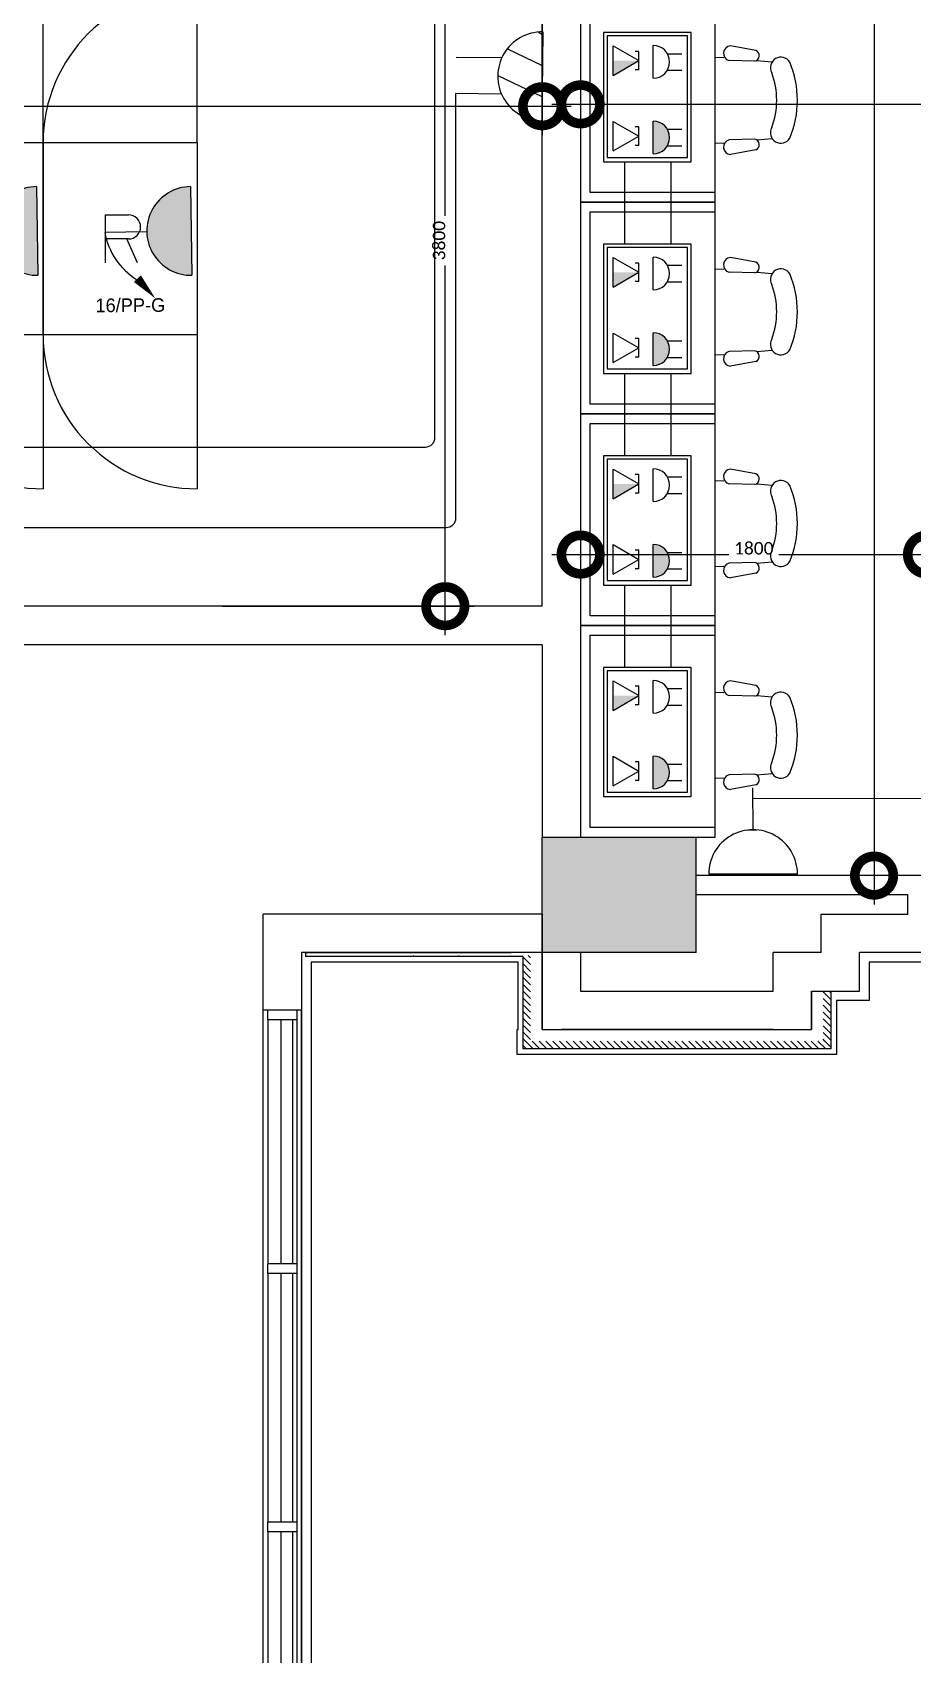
# Model space of a CAD drawing. Header units: metres. Extents: x 15.7 to 112.1, y 4.7 to 71.5.
# Drawn here: x 70.04 to 74.62, y 33.1 to 41.53 of the extents above; entities that cross this region are included whole.
import ezdxf

# ---------------------------------------------------------------- set-up
doc = ezdxf.new("R2010")
doc.units = ezdxf.units.M
doc.set_wipeout_variables(frame=1)
doc.linetypes.add('ECG_Line-Ptrn-Sold', pattern=[9144.001, 9144, -0.001])
doc.layers.get('0').update_dxf_attribs({"color": 3})
for name, color, linetype in [('00', 252, 'Continuous'), ('E-SOCKET', 3, 'Continuous'), ('EL. BLOCK', 3, 'Continuous'), ('PW', 4, 'Continuous')]:
    doc.layers.add(name, color=color, linetype=linetype)
for name, color, linetype, lineweight in [('03-A-XR-GF$0$A-FURN', 55, 'Continuous', 5), ('A-DETL-GENF', 92, 'Continuous', 13), ('A-DETL-GENF-HDLN', 1, 'Continuous', 13), ('A-DIM', 7, 'Continuous', 5), ('A-ELEV', 1, 'ECG_Line-Ptrn-Sold', 9), ('A-WIN', 4, 'ECG_Line-Ptrn-Sold', 5), ('E-ELEC-EQPM', 71, 'Continuous', 25)]:
    doc.layers.add(name, color=color, linetype=linetype, lineweight=lineweight)
doc.styles.add('Calibri', font='calibri.ttf', dxfattribs={"height": 0.212639})
doc.dimstyles.new('ECG_Dimn-Detl-100', dxfattribs={"dimscale": 0.3048, "dimtxt": 0.25, "dimasz": 1.312336, "dimexe": 0.492126, "dimexo": 0.0625, "dimgap": 0, "dimtad": 1, "dimdec": 0, "dimlfac": 1000, "dimzin": 0, "dimdsep": 46, "dimtxsty": 'Calibri', "dimblk1": 'DOTSMALL', "dimblk2": 'DOTSMALL', "dimsah": 1, "dimcen": 0.09, "dimdle": 0.492126, "dimazin": 0, "dimtfac": 1, "dimtdec": 4, "dimtix": 1, "dimtmove": 0, "dimatfit": 3, "dimfxl": 0.492126, "dimfxlon": 1, "dimtvp": 1, "dimtolj": 1, "dimtzin": 0, "dimarcsym": 2})
doc.dimstyles.new('ECG_Dimn-Detl-100_1', dxfattribs={"dimscale": 0.3048, "dimtxt": 0.25, "dimasz": 1.312336, "dimexe": 0.492126, "dimexo": 0.0625, "dimgap": 0, "dimtad": 1, "dimdec": 0, "dimlfac": 1000, "dimzin": 0, "dimdsep": 46, "dimtxsty": 'Calibri', "dimblk1": 'DOTSMALL', "dimblk2": 'DOTSMALL', "dimsah": 1, "dimcen": 0.09, "dimdle": 0.492126, "dimazin": 0, "dimtfac": 1, "dimtdec": 4, "dimtix": 1, "dimtmove": 2, "dimatfit": 3, "dimfxl": 0.492126, "dimfxlon": 1, "dimtvp": 1, "dimtolj": 1, "dimtzin": 0, "dimarcsym": 2})
pattern_1 = [(135, (0, 0), (-0.0176776695, -0.0176776695), [])]

# ---------------------------------------------------------------- blocks, each defined once
blk = doc.blocks.new('B806-B02 - CALL CENTER - FURN GROUND FLOOR_dwg_03-A-XR-GF$0$chair-3478258-GROUND FLOOR PLAN')
at = {"layer": '03-A-XR-GF$0$A-FURN'}
for p, q in [((21.9824, -2.5936), (22.0274, -2.5947)), ((22.1881, -2.6145), (22.0537, -2.6106)), ((22.1929, -2.5592), (22.0606, -2.535)), ((22.1987, -2.611), (22.2776, -2.6185)), ((22.1881, -3.0196), (22.0537, -3.0235)), ((22.1987, -3.0232), (22.2776, -3.0157)), ((21.9824, -3.0405), (22.0274, -3.0395)), ((22.1929, -3.075), (22.0606, -3.0991))]:
    blk.add_line(p, q, dxfattribs=at)
for centre, radius, start, end in [((22.063, -2.5734), 0.0384, 93.51322, 255.99319), ((22.1819, -2.5861), 0.0291, 282.28269, 67.77652), ((22.3232, -2.6478), 0.0542, 31.26503, 209.68252), ((21.8906, -2.8171), 0.411, 339.71341, 20.28659), ((21.8984, -2.8171), 0.5108, 337.26107, 22.73893), ((22.063, -3.0608), 0.0384, 104.00681, 266.48678), ((22.1819, -3.0481), 0.0291, 292.22348, 77.71731), ((22.3232, -2.9864), 0.0542, 150.31748, 328.73497)]:
    blk.add_arc(centre, radius, start, end, dxfattribs=at)
blk = doc.blocks.new('B806-B02 - CALL CENTER - FURN GROUND FLOOR_dwg_03-A-XR-GF$0$UNIT130-V155-GROUND FLOOR PLAN')
at = {"layer": '03-A-XR-GF$0$A-FURN'}
for p, q in [((-0.725, -1.05), (-0.725, -0.25)), ((-0.025, -1.2), (-0.725, -1.2))]:
    blk.add_line(p, q, dxfattribs=at)
at = {"layer": '03-A-XR-GF$0$A-FURN', "flags": 128}
for points in [[(-0.725, -1.2), (-0.725, -0.1), (-0.025, -0.1)], [(-0.725, -1.15), (-0.075, -1.15), (-0.075, -0.15), (-0.725, -0.15)]]:
    blk.add_lwpolyline(points, dxfattribs=at)
at = {"extrusion": (0, 0, -1), "zscale": -1}
blk.add_blockref('B806-B02 - CALL CENTER - FURN GROUND FLOOR_dwg_03-A-XR-GF$0$chair-3478258-GROUND FLOOR PLAN', (-21.2574, 2.1469), dxfattribs=at)
blk = doc.blocks.new('B806-B02 - CALL CENTER - FURN GROUND FLOOR_dwg_03-A-XR-GF$0$UNIT130-V156-GROUND FLOOR PLAN')
at = {"layer": '03-A-XR-GF$0$A-FURN'}
for p, q in [((-0.725, -1.05), (-0.725, -0.25)), ((-0.025, -1.2), (-0.725, -1.2))]:
    blk.add_line(p, q, dxfattribs=at)
at = {"layer": '03-A-XR-GF$0$A-FURN', "flags": 128}
for points in [[(-0.725, -1.2), (-0.725, -0.1), (-0.025, -0.1)], [(-0.725, -1.15), (-0.075, -1.15), (-0.075, -0.15), (-0.725, -0.15)]]:
    blk.add_lwpolyline(points, dxfattribs=at)
at = {"extrusion": (0, 0, -1), "zscale": -1}
blk.add_blockref('B806-B02 - CALL CENTER - FURN GROUND FLOOR_dwg_03-A-XR-GF$0$chair-3478258-GROUND FLOOR PLAN', (-21.2574, 2.1469), dxfattribs=at)
blk = doc.blocks.new('B806-B02 - CALL CENTER - FURN GROUND FLOOR_dwg_03-A-XR-GF$0$UNIT130-V157-GROUND FLOOR PLAN')
at = {"layer": '03-A-XR-GF$0$A-FURN'}
for p, q in [((-0.725, -1.05), (-0.725, -0.25)), ((-0.025, -1.2), (-0.725, -1.2))]:
    blk.add_line(p, q, dxfattribs=at)
at = {"layer": '03-A-XR-GF$0$A-FURN', "flags": 128}
for points in [[(-0.725, -1.2), (-0.725, -0.1), (-0.025, -0.1)], [(-0.725, -1.15), (-0.075, -1.15), (-0.075, -0.15), (-0.725, -0.15)]]:
    blk.add_lwpolyline(points, dxfattribs=at)
at = {"extrusion": (0, 0, -1), "zscale": -1}
blk.add_blockref('B806-B02 - CALL CENTER - FURN GROUND FLOOR_dwg_03-A-XR-GF$0$chair-3478258-GROUND FLOOR PLAN', (-21.2574, 2.1469), dxfattribs=at)
blk = doc.blocks.new('B806-B02 - CALL CENTER - FURN GROUND FLOOR_dwg_03-A-XR-GF$0$UNIT130-V158-GROUND FLOOR PLAN')
at = {"layer": '03-A-XR-GF$0$A-FURN'}
for p, q in [((-0.725, -1.05), (-0.725, -0.25)), ((-0.625, -1.2), (-0.725, -1.2))]:
    blk.add_line(p, q, dxfattribs=at)
at = {"layer": '03-A-XR-GF$0$A-FURN', "flags": 128}
for points in [[(-0.725, -1.2), (-0.725, -0.1), (-0.025, -0.1)], [(-0.725, -1.15), (-0.075, -1.15), (-0.075, -0.15), (-0.725, -0.15)]]:
    blk.add_lwpolyline(points, dxfattribs=at)
at = {"extrusion": (0, 0, -1), "zscale": -1}
blk.add_blockref('B806-B02 - CALL CENTER - FURN GROUND FLOOR_dwg_03-A-XR-GF$0$chair-3478258-GROUND FLOOR PLAN', (-21.2574, 2.1469), dxfattribs=at)
blk = doc.blocks.new('B806-B02 - CALL CENTER - FURN GROUND FLOOR_dwg-3278331-GROUND FLOOR PLAN')
at = {"extrusion": (0, 0, -1), "zscale": -1}
for name, p in [('B806-B02 - CALL CENTER - FURN GROUND FLOOR_dwg_03-A-XR-GF$0$UNIT130-V155-GROUND FLOOR PLAN', (-72.8689, 41.8473)), ('B806-B02 - CALL CENTER - FURN GROUND FLOOR_dwg_03-A-XR-GF$0$UNIT130-V156-GROUND FLOOR PLAN', (-72.8689, 40.7473)), ('B806-B02 - CALL CENTER - FURN GROUND FLOOR_dwg_03-A-XR-GF$0$UNIT130-V157-GROUND FLOOR PLAN', (-72.8689, 39.6473)), ('B806-B02 - CALL CENTER - FURN GROUND FLOOR_dwg_03-A-XR-GF$0$UNIT130-V158-GROUND FLOOR PLAN', (-72.8689, 38.5473))]:
    blk.add_blockref(name, p, dxfattribs=at)
blk = doc.blocks.new('Louver System Panel - ECG_Panl-Louver-Gnrc-V166-GROUND FLOOR PLAN')
at = {"layer": 'A-WIN'}
for p, q in [((0.6464, 0.0085), (-0.6464, 0.0085)), ((-0.5454, 0.0085), (-0.5933, 0.0085)), ((-0.5454, 0.0085), (-0.5933, 0.0085)), ((-0.5454, 0.0085), (-0.5933, 0.0085)), ((-0.5454, 0.0085), (-0.5933, 0.0085)), ((-0.5454, 0.0085), (-0.5933, 0.0085)), ((-0.5454, 0.0085), (-0.5933, 0.0085)), ((-0.5454, 0.0085), (-0.5933, 0.0085)), ((-0.459, 0.0085), (-0.5167, 0.0085)), ((-0.459, 0.0085), (-0.5167, 0.0085)), ((-0.459, 0.0085), (-0.5167, 0.0085)), ((-0.459, 0.0085), (-0.5167, 0.0085)), ((-0.459, 0.0085), (-0.5167, 0.0085)), ((-0.459, 0.0085), (-0.5167, 0.0085)), ((-0.459, 0.0085), (-0.5167, 0.0085)), ((-0.1972, 0.0085), (-0.2806, 0.0085)), ((-0.1972, 0.0085), (-0.2806, 0.0085)), ((-0.1972, 0.0085), (-0.2806, 0.0085)), ((-0.1972, 0.0085), (-0.2806, 0.0085)), ((-0.1972, 0.0085), (-0.2806, 0.0085)), ((-0.1972, 0.0085), (-0.2806, 0.0085)), ((-0.1972, 0.0085), (-0.2806, 0.0085)), ((0.3724, 0.0085), (0.3212, 0.0085)), ((0.3724, 0.0085), (0.3212, 0.0085)), ((0.3724, 0.0085), (0.3212, 0.0085)), ((0.3724, 0.0085), (0.3212, 0.0085)), ((0.3724, 0.0085), (0.3212, 0.0085)), ((0.3724, 0.0085), (0.3212, 0.0085)), ((0.3724, 0.0085), (0.3212, 0.0085)), ((0.472, 0.0085), (0.4343, 0.0085)), ((0.472, 0.0085), (0.4343, 0.0085)), ((0.472, 0.0085), (0.4343, 0.0085)), ((0.472, 0.0085), (0.4343, 0.0085)), ((0.472, 0.0085), (0.4343, 0.0085)), ((0.472, 0.0085), (0.4343, 0.0085)), ((0.472, 0.0085), (0.4343, 0.0085)), ((0.6464, 0.0085), (0.5379, 0.0085)), ((0.6464, 0.0085), (0.5379, 0.0085)), ((0.6464, 0.0085), (0.5379, 0.0085)), ((0.6464, 0.0085), (0.5379, 0.0085)), ((0.6464, 0.0085), (0.5379, 0.0085)), ((0.6464, 0.0085), (0.5379, 0.0085)), ((0.6464, 0.0085), (0.5379, 0.0085)), ((-0.6464, -0.0535), (0.6464, -0.0535)), ((-0.5933, -0.0535), (-0.5454, -0.0535)), ((-0.5933, -0.0535), (-0.5454, -0.0535)), ((-0.5933, -0.0535), (-0.5454, -0.0535)), ((-0.5933, -0.0535), (-0.5454, -0.0535)), ((-0.5933, -0.0535), (-0.5454, -0.0535)), ((-0.5933, -0.0535), (-0.5454, -0.0535)), ((-0.5933, -0.0535), (-0.5454, -0.0535)), ((-0.5167, -0.0535), (-0.459, -0.0535)), ((-0.5167, -0.0535), (-0.459, -0.0535)), ((-0.5167, -0.0535), (-0.459, -0.0535)), ((-0.5167, -0.0535), (-0.459, -0.0535)), ((-0.5167, -0.0535), (-0.459, -0.0535)), ((-0.5167, -0.0535), (-0.459, -0.0535)), ((-0.5167, -0.0535), (-0.459, -0.0535)), ((-0.2806, -0.0535), (-0.1972, -0.0535)), ((-0.2806, -0.0535), (-0.1972, -0.0535)), ((-0.2806, -0.0535), (-0.1972, -0.0535)), ((-0.2806, -0.0535), (-0.1972, -0.0535)), ((-0.2806, -0.0535), (-0.1972, -0.0535)), ((-0.2806, -0.0535), (-0.1972, -0.0535)), ((-0.2806, -0.0535), (-0.1972, -0.0535)), ((0.3212, -0.0535), (0.3724, -0.0535)), ((0.3212, -0.0535), (0.3724, -0.0535)), ((0.3212, -0.0535), (0.3724, -0.0535)), ((0.3212, -0.0535), (0.3724, -0.0535)), ((0.3212, -0.0535), (0.3724, -0.0535)), ((0.3212, -0.0535), (0.3724, -0.0535)), ((0.3212, -0.0535), (0.3724, -0.0535)), ((0.4343, -0.0535), (0.472, -0.0535)), ((0.4343, -0.0535), (0.472, -0.0535)), ((0.4343, -0.0535), (0.472, -0.0535)), ((0.4343, -0.0535), (0.472, -0.0535)), ((0.4343, -0.0535), (0.472, -0.0535)), ((0.4343, -0.0535), (0.472, -0.0535)), ((0.4343, -0.0535), (0.472, -0.0535)), ((0.5379, -0.0535), (0.6464, -0.0535)), ((0.5379, -0.0535), (0.6464, -0.0535)), ((0.5379, -0.0535), (0.6464, -0.0535)), ((0.5379, -0.0535), (0.6464, -0.0535)), ((0.5379, -0.0535), (0.6464, -0.0535)), ((0.5379, -0.0535), (0.6464, -0.0535)), ((0.5379, -0.0535), (0.6464, -0.0535))]:
    blk.add_line(p, q, dxfattribs=at)
blk = doc.blocks.new('Louver System Panel - ECG_Panl-Louver-Gnrc-3482062-GROUND FLOOR PLAN')
at = {"layer": 'A-WIN'}
for p, q in [((0.6464, 0.0085), (-0.6464, 0.0085)), ((-0.5454, 0.0085), (-0.5933, 0.0085)), ((-0.5454, 0.0085), (-0.5933, 0.0085)), ((-0.5454, 0.0085), (-0.5933, 0.0085)), ((-0.5454, 0.0085), (-0.5933, 0.0085)), ((-0.5454, 0.0085), (-0.5933, 0.0085)), ((-0.5454, 0.0085), (-0.5933, 0.0085)), ((-0.5454, 0.0085), (-0.5933, 0.0085)), ((-0.4587, 0.0085), (-0.5167, 0.0085)), ((-0.4587, 0.0085), (-0.5167, 0.0085)), ((-0.4587, 0.0085), (-0.5167, 0.0085)), ((-0.4587, 0.0085), (-0.5167, 0.0085)), ((-0.4587, 0.0085), (-0.5167, 0.0085)), ((-0.4587, 0.0085), (-0.5167, 0.0085)), ((-0.4587, 0.0085), (-0.5167, 0.0085)), ((-0.1972, 0.0085), (-0.2806, 0.0085)), ((-0.1972, 0.0085), (-0.2806, 0.0085)), ((-0.1972, 0.0085), (-0.2806, 0.0085)), ((-0.1972, 0.0085), (-0.2806, 0.0085)), ((-0.1972, 0.0085), (-0.2806, 0.0085)), ((-0.1972, 0.0085), (-0.2806, 0.0085)), ((-0.1972, 0.0085), (-0.2806, 0.0085)), ((0.3724, 0.0085), (0.3212, 0.0085)), ((0.3724, 0.0085), (0.3212, 0.0085)), ((0.3724, 0.0085), (0.3212, 0.0085)), ((0.3724, 0.0085), (0.3212, 0.0085)), ((0.3724, 0.0085), (0.3212, 0.0085)), ((0.3724, 0.0085), (0.3212, 0.0085)), ((0.3724, 0.0085), (0.3212, 0.0085)), ((0.472, 0.0085), (0.4343, 0.0085)), ((0.472, 0.0085), (0.4343, 0.0085)), ((0.472, 0.0085), (0.4343, 0.0085)), ((0.472, 0.0085), (0.4343, 0.0085)), ((0.472, 0.0085), (0.4343, 0.0085)), ((0.472, 0.0085), (0.4343, 0.0085)), ((0.472, 0.0085), (0.4343, 0.0085)), ((0.6464, 0.0085), (0.5379, 0.0085)), ((0.6464, 0.0085), (0.5379, 0.0085)), ((0.6464, 0.0085), (0.5379, 0.0085)), ((0.6464, 0.0085), (0.5379, 0.0085)), ((0.6464, 0.0085), (0.5379, 0.0085)), ((0.6464, 0.0085), (0.5379, 0.0085)), ((0.6464, 0.0085), (0.5379, 0.0085)), ((-0.6464, -0.0535), (0.6464, -0.0535)), ((-0.5933, -0.0535), (-0.5454, -0.0535)), ((-0.5933, -0.0535), (-0.5454, -0.0535)), ((-0.5933, -0.0535), (-0.5454, -0.0535)), ((-0.5933, -0.0535), (-0.5454, -0.0535)), ((-0.5933, -0.0535), (-0.5454, -0.0535)), ((-0.5933, -0.0535), (-0.5454, -0.0535)), ((-0.5933, -0.0535), (-0.5454, -0.0535)), ((-0.5167, -0.0535), (-0.4587, -0.0535)), ((-0.5167, -0.0535), (-0.4587, -0.0535)), ((-0.5167, -0.0535), (-0.4587, -0.0535)), ((-0.5167, -0.0535), (-0.4587, -0.0535)), ((-0.5167, -0.0535), (-0.4587, -0.0535)), ((-0.5167, -0.0535), (-0.4587, -0.0535)), ((-0.5167, -0.0535), (-0.4587, -0.0535)), ((-0.2806, -0.0535), (-0.1972, -0.0535)), ((-0.2806, -0.0535), (-0.1972, -0.0535)), ((-0.2806, -0.0535), (-0.1972, -0.0535)), ((-0.2806, -0.0535), (-0.1972, -0.0535)), ((-0.2806, -0.0535), (-0.1972, -0.0535)), ((-0.2806, -0.0535), (-0.1972, -0.0535)), ((-0.2806, -0.0535), (-0.1972, -0.0535)), ((0.3212, -0.0535), (0.3724, -0.0535)), ((0.3212, -0.0535), (0.3724, -0.0535)), ((0.3212, -0.0535), (0.3724, -0.0535)), ((0.3212, -0.0535), (0.3724, -0.0535)), ((0.3212, -0.0535), (0.3724, -0.0535)), ((0.3212, -0.0535), (0.3724, -0.0535)), ((0.3212, -0.0535), (0.3724, -0.0535)), ((0.4343, -0.0535), (0.472, -0.0535)), ((0.4343, -0.0535), (0.472, -0.0535)), ((0.4343, -0.0535), (0.472, -0.0535)), ((0.4343, -0.0535), (0.472, -0.0535)), ((0.4343, -0.0535), (0.472, -0.0535)), ((0.4343, -0.0535), (0.472, -0.0535)), ((0.4343, -0.0535), (0.472, -0.0535)), ((0.5379, -0.0535), (0.6464, -0.0535)), ((0.5379, -0.0535), (0.6464, -0.0535)), ((0.5379, -0.0535), (0.6464, -0.0535)), ((0.5379, -0.0535), (0.6464, -0.0535)), ((0.5379, -0.0535), (0.6464, -0.0535)), ((0.5379, -0.0535), (0.6464, -0.0535)), ((0.5379, -0.0535), (0.6464, -0.0535))]:
    blk.add_line(p, q, dxfattribs=at)
blk = doc.blocks.new('Louver System Panel - ECG_Panl-Louver-Gnrc-3481694-GROUND FLOOR PLAN')
at = {"layer": 'A-WIN'}
for p, q in [((0.6339, 0.0085), (-0.6339, 0.0085)), ((-0.5062, 0.0085), (-0.6339, 0.0085)), ((-0.5062, 0.0085), (-0.6339, 0.0085)), ((-0.5062, 0.0085), (-0.6339, 0.0085)), ((-0.5062, 0.0085), (-0.6339, 0.0085)), ((-0.5062, 0.0085), (-0.6339, 0.0085)), ((-0.5062, 0.0085), (-0.6339, 0.0085)), ((-0.5062, 0.0085), (-0.6339, 0.0085)), ((-0.4083, 0.0085), (-0.4746, 0.0085)), ((-0.4083, 0.0085), (-0.4746, 0.0085)), ((-0.4083, 0.0085), (-0.4746, 0.0085)), ((-0.4083, 0.0085), (-0.4746, 0.0085)), ((-0.4083, 0.0085), (-0.4746, 0.0085)), ((-0.4083, 0.0085), (-0.4746, 0.0085)), ((-0.4083, 0.0085), (-0.4746, 0.0085)), ((-0.1743, 0.0085), (-0.3777, 0.0085)), ((-0.1743, 0.0085), (-0.3777, 0.0085)), ((-0.1743, 0.0085), (-0.3777, 0.0085)), ((-0.1743, 0.0085), (-0.3777, 0.0085)), ((-0.1743, 0.0085), (-0.3777, 0.0085)), ((-0.1743, 0.0085), (-0.3777, 0.0085)), ((-0.1743, 0.0085), (-0.3777, 0.0085)), ((-0.094, 0.0085), (-0.1387, 0.0085)), ((-0.094, 0.0085), (-0.1387, 0.0085)), ((-0.094, 0.0085), (-0.1387, 0.0085)), ((-0.094, 0.0085), (-0.1387, 0.0085)), ((-0.094, 0.0085), (-0.1387, 0.0085)), ((-0.094, 0.0085), (-0.1387, 0.0085)), ((-0.094, 0.0085), (-0.1387, 0.0085)), ((-0.0148, 0.0085), (-0.0594, 0.0085)), ((-0.0148, 0.0085), (-0.0594, 0.0085)), ((-0.0148, 0.0085), (-0.0594, 0.0085)), ((-0.0148, 0.0085), (-0.0594, 0.0085)), ((-0.0148, 0.0085), (-0.0594, 0.0085)), ((-0.0148, 0.0085), (-0.0594, 0.0085)), ((-0.0148, 0.0085), (-0.0594, 0.0085)), ((0.0604, 0.0085), (0.0198, 0.0085)), ((0.0604, 0.0085), (0.0198, 0.0085)), ((0.0604, 0.0085), (0.0198, 0.0085)), ((0.0604, 0.0085), (0.0198, 0.0085)), ((0.0604, 0.0085), (0.0198, 0.0085)), ((0.0604, 0.0085), (0.0198, 0.0085)), ((0.0604, 0.0085), (0.0198, 0.0085)), ((0.4848, 0.0085), (0.1544, 0.0085)), ((0.4848, 0.0085), (0.1544, 0.0085)), ((0.4848, 0.0085), (0.1544, 0.0085)), ((0.4848, 0.0085), (0.1544, 0.0085)), ((0.4848, 0.0085), (0.1544, 0.0085)), ((0.4848, 0.0085), (0.1544, 0.0085)), ((0.4848, 0.0085), (0.1544, 0.0085)), ((0.601, 0.0085), (0.5152, 0.0085)), ((0.601, 0.0085), (0.5152, 0.0085)), ((0.601, 0.0085), (0.5152, 0.0085)), ((0.601, 0.0085), (0.5152, 0.0085)), ((0.601, 0.0085), (0.5152, 0.0085)), ((0.601, 0.0085), (0.5152, 0.0085)), ((0.601, 0.0085), (0.5152, 0.0085)), ((-0.6339, -0.0535), (0.6339, -0.0535)), ((-0.6339, -0.0535), (-0.5062, -0.0535)), ((-0.6339, -0.0535), (-0.5062, -0.0535)), ((-0.6339, -0.0535), (-0.5062, -0.0535)), ((-0.6339, -0.0535), (-0.5062, -0.0535)), ((-0.6339, -0.0535), (-0.5062, -0.0535)), ((-0.6339, -0.0535), (-0.5062, -0.0535)), ((-0.6339, -0.0535), (-0.5062, -0.0535)), ((-0.4746, -0.0535), (-0.4083, -0.0535)), ((-0.4746, -0.0535), (-0.4083, -0.0535)), ((-0.4746, -0.0535), (-0.4083, -0.0535)), ((-0.4746, -0.0535), (-0.4083, -0.0535)), ((-0.4746, -0.0535), (-0.4083, -0.0535)), ((-0.4746, -0.0535), (-0.4083, -0.0535)), ((-0.4746, -0.0535), (-0.4083, -0.0535)), ((-0.3777, -0.0535), (-0.1743, -0.0535)), ((-0.3777, -0.0535), (-0.1743, -0.0535)), ((-0.3777, -0.0535), (-0.1743, -0.0535)), ((-0.3777, -0.0535), (-0.1743, -0.0535)), ((-0.3777, -0.0535), (-0.1743, -0.0535)), ((-0.3777, -0.0535), (-0.1743, -0.0535)), ((-0.3777, -0.0535), (-0.1743, -0.0535)), ((-0.1387, -0.0535), (-0.094, -0.0535)), ((-0.1387, -0.0535), (-0.094, -0.0535)), ((-0.1387, -0.0535), (-0.094, -0.0535)), ((-0.1387, -0.0535), (-0.094, -0.0535)), ((-0.1387, -0.0535), (-0.094, -0.0535)), ((-0.1387, -0.0535), (-0.094, -0.0535)), ((-0.1387, -0.0535), (-0.094, -0.0535)), ((-0.0594, -0.0535), (-0.0148, -0.0535)), ((-0.0594, -0.0535), (-0.0148, -0.0535)), ((-0.0594, -0.0535), (-0.0148, -0.0535)), ((-0.0594, -0.0535), (-0.0148, -0.0535)), ((-0.0594, -0.0535), (-0.0148, -0.0535)), ((-0.0594, -0.0535), (-0.0148, -0.0535)), ((-0.0594, -0.0535), (-0.0148, -0.0535)), ((0.0198, -0.0535), (0.0604, -0.0535)), ((0.0198, -0.0535), (0.0604, -0.0535)), ((0.0198, -0.0535), (0.0604, -0.0535)), ((0.0198, -0.0535), (0.0604, -0.0535)), ((0.0198, -0.0535), (0.0604, -0.0535)), ((0.0198, -0.0535), (0.0604, -0.0535)), ((0.0198, -0.0535), (0.0604, -0.0535)), ((0.1544, -0.0535), (0.4848, -0.0535)), ((0.1544, -0.0535), (0.4848, -0.0535)), ((0.1544, -0.0535), (0.4848, -0.0535)), ((0.1544, -0.0535), (0.4848, -0.0535)), ((0.1544, -0.0535), (0.4848, -0.0535)), ((0.1544, -0.0535), (0.4848, -0.0535)), ((0.1544, -0.0535), (0.4848, -0.0535)), ((0.5152, -0.0535), (0.601, -0.0535)), ((0.5152, -0.0535), (0.601, -0.0535)), ((0.5152, -0.0535), (0.601, -0.0535)), ((0.5152, -0.0535), (0.601, -0.0535)), ((0.5152, -0.0535), (0.601, -0.0535)), ((0.5152, -0.0535), (0.601, -0.0535)), ((0.5152, -0.0535), (0.601, -0.0535))]:
    blk.add_line(p, q, dxfattribs=at)
blk = doc.blocks.new('Rectangular Mullion - ECG_Mlon-rect-Gnrc-3482060-GROUND FLOOR PLAN')
at = {"layer": 'A-ELEV'}
for p, q in [((71.2689, 29.708), (71.2689, 28.4152)), ((71.4189, 29.708), (71.4189, 28.4152))]:
    blk.add_line(p, q, dxfattribs=at)
blk = doc.blocks.new('Rectangular Mullion - ECG_Mlon-rect-Gnrc-3481653-GROUND FLOOR PLAN')
at = {"layer": 'A-ELEV'}
for p, q in [((71.2689, 28.3652), (71.2689, 27.0973)), ((71.4189, 28.3652), (71.4189, 27.0973))]:
    blk.add_line(p, q, dxfattribs=at)
blk = doc.blocks.new('Rectangular Mullion - ECG_Mlon-rect-Gnrc-3481338-GROUND FLOOR PLAN')
at = {"layer": 'A-WIN'}
for p, q in [((0, 0.075), (-0.05, 0.075)), ((-0.05, 0.075), (-0.05, -0.075)), ((0, 0.075), (0, -0.075)), ((-0.05, -0.075), (0, -0.075))]:
    blk.add_line(p, q, dxfattribs=at)
blk = doc.blocks.new('Rectangular Mullion - ECG_Mlon-rect-Gnrc-V167-GROUND FLOOR PLAN')
at = {"layer": 'A-WIN'}
for p, q in [((0.025, 0.075), (-0.025, 0.075)), ((-0.025, 0.075), (-0.025, -0.075)), ((0.025, 0.075), (0.025, -0.075)), ((-0.025, -0.075), (0.025, -0.075))]:
    blk.add_line(p, q, dxfattribs=at)
blk = doc.blocks.new('_DotSmall')
at = {"color": 0, "linetype": 'ByBlock', "const_width": 0.5}
blk.add_lwpolyline([(-0.0625, 0, 1), (0.0625, 0, 1)], format="xyb", close=True, dxfattribs=at)
blk = doc.blocks.new('SS')
at = {"color": 3}
blk.add_wipeout([(-0.2307, -0.0004), (-0.2222, 0.0621), (-0.2022, 0.1111), (-0.167, 0.1592), (-0.1259, 0.1933), (-0.0695, 0.22), (-0.025, 0.2293), (0.0499, 0.2252), (0.1123, 0.2015), (0.1552, 0.1707), (0.1949, 0.1234), (0.2175, 0.0769), (0.2293, 0.0252), (0.2293, -0.0004)], dxfattribs=at)
at = {"layer": 'E-SOCKET', "color": 3}
for points in [[(-0.0004, 0.2308), (-0.0015, 0.4486)], [(0.2307, -0.0004), (-0.2307, -0.0004)]]:
    blk.add_lwpolyline(points, dxfattribs=at)
blk.add_arc((0, 0), 0.2307, 359.91019, 180.08981, dxfattribs=at)
blk = doc.blocks.new('EDS')
h = blk.add_hatch()
h.set_pattern_fill('ANSI31', color=3, scale=0.04614, angle=20)
h.set_pattern_definition([(65, (-0.00138, 0.00036), (-0.13277, 0.06191), [])])
h.paths.add_polyline_path([(0.2293, 0.0004, 1.001569), (-0.2321, 0.0004)])
at = {"layer": 'E-SOCKET', "color": 3}
for points in [[(-0.0951, 0.2109), (-0.0939, 0.4489)], [(0.0944, 0.2109), (0.0932, 0.4489)], [(0.2307, 0), (-0.2307, 0)]]:
    blk.add_lwpolyline(points, dxfattribs=at)
blk.add_arc((0, 0.0004), 0.2307, 359.91019, 180.08981, dxfattribs=at)
blk = doc.blocks.new('ECG_DATA_RACK  42U _ 1000X800 - with Two Door open - DATA RACK 1000X800 42U-2424056-GROUND FLOOR PLAN - LOW CURRENT  SYSTEMS')
at = {"layer": 'A-DETL-GENF', "color": 162, "lineweight": 25}
for p, q in [((-401, 500), (-401, 1300)), ((-401, 183.6), (-401, 500)), ((-401, 500), (399, 500)), ((399, 500), (399, -500)), ((-401, -116.4), (-401, 183.6)), ((-92.4, 126.3), (-36.9, 1.5)), ((74.1, 126.3), (74.1, -123.7)), ((-45.1, 1.5), (74.1, 1.5)), ((-401, -500), (-401, -116.4)), ((74.1, -123.7), (-45.1, -123.7)), ((-401, -500), (-401, -1300)), ((399, -500), (-401, -500))]:
    blk.add_line(p, q, dxfattribs=at)
blk.add_arc((-45.1, -61.1), 62.6, 90, 270, dxfattribs=at)
at = {"layer": 'A-DETL-GENF-HDLN', "color": 162, "lineweight": 25}
for centre, start, end in [((-401, 500), 360, 90), ((-401, -500), 270, 360)]:
    blk.add_arc(centre, 800, start, end, dxfattribs=at)
blk = doc.blocks.new('ECG_DATA_RACK  42U _ 1000X800 - with Two Door open - DATA RACK 1000X800 42U-V160-GROUND FLOOR PLAN - LOW CURRENT  SYSTEMS')
at = {"layer": 'A-DETL-GENF', "color": 162, "lineweight": 25}
for p, q in [((-401, 500), (-401, 1300)), ((-401, -500), (-401, 500)), ((-401, 500), (399, 500)), ((399, 500), (399, -500)), ((-92.4, 126.3), (-36.9, 1.5)), ((74.1, 126.3), (74.1, -123.7)), ((-45.1, 1.5), (74.1, 1.5)), ((74.1, -123.7), (-45.1, -123.7)), ((-401, -500), (-401, -1300)), ((399, -500), (-401, -500))]:
    blk.add_line(p, q, dxfattribs=at)
blk.add_arc((-45.1, -61.1), 62.6, 90, 270, dxfattribs=at)
at = {"layer": 'A-DETL-GENF-HDLN', "color": 162, "lineweight": 25}
for centre, start, end in [((-401, 500), 360, 90), ((-401, -500), 270, 360)]:
    blk.add_arc(centre, 800, start, end, dxfattribs=at)
blk = doc.blocks.new('PS')
at = {"layer": 'E-SOCKET'}
h = blk.add_hatch(color=3, dxfattribs=at)
h.dxf.hatch_style = 1
h.paths.add_polyline_path([(0.2308, 0.03, 1.001569), (-0.2306, 0.03)])
at = {"layer": 'E-SOCKET', "color": 3}
for points in [[(-0.0003, 0.2612), (-0.0014, 0.479)], [(0.2308, 0.03), (-0.2306, 0.03)]]:
    blk.add_lwpolyline(points, dxfattribs=at)
blk.add_arc((0.0001, 0.0304), 0.2307, 359.91019, 180.08981, dxfattribs=at)

msp = doc.modelspace()

# ---------------------------------------------------------------- hatches: boundary and pattern name
at = {"layer": '00'}
msp.add_hatch(color=256, dxfattribs=at).paths.add_polyline_path([(72.6939, 36.7473), (73.4939, 36.7473), (73.4939, 37.3473), (72.6939, 37.3473)], flags=0)
h = msp.add_hatch(dxfattribs=at)
h.set_pattern_fill('FP_3', color=256, style=0, pattern_type=2)
h.set_pattern_definition([(0, (0, 0), (0.406, 0.102), [0.034, -0.271, 0.034, -0.271, -1.626]), (0, (0, 0), (0.406, 0.102), [-0.61, 0.034, -0.576, 0.034, -0.271, -0.711]), (0, (0, 0), (0.406, 0.102), [-1.524, 0.034, -0.17, 0.034, -0.474]), (120, (0.152, 0.051), (-0.29133459, 0.30060631), [0.034, -0.271, 0.034, -0.271, -1.626]), (120, (0.152, 0.051), (-0.29133459, 0.30060631), [-0.61, 0.034, -0.576, 0.034, -0.271, -0.711]), (120, (0.152, 0.051), (-0.29133459, 0.30060631), [-1.524, 0.034, -0.17, 0.034, -0.474]), (240, (0.203, 0.254), (-0.11466541, -0.40260631), [0.034, -0.271, 0.034, -0.271, -1.626]), (240, (0.203, 0.254), (-0.11466541, -0.40260631), [-0.61, 0.034, -0.576, 0.034, -0.271, -0.711]), (240, (0.203, 0.254), (-0.11466541, -0.40260631), [-1.524, 0.034, -0.17, 0.034, -0.474])])
h.paths.add_polyline_path([(72.4862, 36.7273), (72.5939, 36.7273), (72.5939, 36.7323), (71.4639, 36.7323), (71.4639, 36.7273)], flags=0)
h = msp.add_hatch(dxfattribs=at)
h.set_pattern_fill('FP_2', color=256, style=0, pattern_type=2)
h.set_pattern_definition(pattern_1)
h.paths.add_polyline_path([(72.5939, 36.2473), (72.6339, 36.2473), (72.6339, 36.7323), (72.5939, 36.7323), (72.5939, 36.4793)], flags=0)
h = msp.add_hatch(dxfattribs=at)
h.set_pattern_fill('FP_2', color=256, style=0, pattern_type=2)
h.set_pattern_definition(pattern_1)
h.paths.add_polyline_path([(74.1939, 36.2873), (74.1939, 36.5473), (74.1539, 36.5473), (74.1539, 36.2873)], flags=0)
h = msp.add_hatch(dxfattribs=at)
h.set_pattern_fill('FP_2', color=256, style=0, pattern_type=2)
h.set_pattern_definition(pattern_1)
h.paths.add_polyline_path([(73.9432, 36.2473), (74.1939, 36.2473), (74.1939, 36.2873), (72.6339, 36.2873), (72.6339, 36.2473), (72.6939, 36.2473)], flags=0)
at = {"layer": 'E-SOCKET', "lineweight": -3, "ltscale": 0.05, "transparency": 33554658}
h = msp.add_hatch(color=1, dxfattribs=at)
h.dxf.hatch_style = 1
edge = h.paths.add_edge_path()
edge.add_line((73.2707, 40.898), (73.2707, 41.0689))
edge.add_ellipse((73.2707, 40.9835), major_axis=(0.0604, -0.0604), ratio=1, start_angle=-45, end_angle=135, ccw=False)
h = msp.add_hatch(color=1, dxfattribs=at)
h.dxf.hatch_style = 1
edge = h.paths.add_edge_path()
edge.add_line((73.2707, 39.798), (73.2707, 39.9689))
edge.add_ellipse((73.2707, 39.8835), major_axis=(0.0604, -0.0604), ratio=1, start_angle=-45, end_angle=135, ccw=False)
h = msp.add_hatch(color=1, dxfattribs=at)
h.dxf.hatch_style = 1
edge = h.paths.add_edge_path()
edge.add_line((73.2707, 38.698), (73.2707, 38.8689))
edge.add_ellipse((73.2707, 38.7835), major_axis=(0.0604, -0.0604), ratio=1, start_angle=-45, end_angle=135, ccw=False)
h = msp.add_hatch(color=1, dxfattribs=at)
h.dxf.hatch_style = 1
edge = h.paths.add_edge_path()
edge.add_line((73.2707, 37.598), (73.2707, 37.7689))
edge.add_ellipse((73.2707, 37.6835), major_axis=(0.0604, -0.0604), ratio=1, start_angle=-45, end_angle=135, ccw=False)
at = {"layer": 'EL. BLOCK', "linetype": 'ByBlock'}
h = msp.add_hatch(color=4, dxfattribs=at)
h.dxf.hatch_style = 1
h.paths.add_polyline_path([(73.1957, 41.3828), (73.0624, 41.3828), (73.0624, 41.3059)])
h = msp.add_hatch(color=4, dxfattribs=at)
h.dxf.hatch_style = 1
h.paths.add_polyline_path([(73.1957, 40.2828), (73.0624, 40.2828), (73.0624, 40.2059)])
h = msp.add_hatch(color=4, dxfattribs=at)
h.dxf.hatch_style = 1
h.paths.add_polyline_path([(73.1957, 39.1828), (73.0624, 39.1828), (73.0624, 39.1059)])
h = msp.add_hatch(color=4, dxfattribs=at)
h.dxf.hatch_style = 1
h.paths.add_polyline_path([(73.1957, 38.0828), (73.0624, 38.0828), (73.0624, 38.0059)])

# ---------------------------------------------------------------- linework, layer by layer
msp.add_lwpolyline([(68.8665, 38.9959), (68.8665, 39.3246, -0.414214), (68.9165, 39.3746), (72.087, 39.3746, 0.414214), (72.137, 39.4246), (72.137, 41.6424, -0.414214), (72.187, 41.6924), (72.2258, 41.6924)], format="xyb")
at = {"color": 1}
msp.add_lwpolyline([(72.2444, 41.2121), (72.2444, 39.0047, -0.41415), (72.1944, 38.9547), (69.3713, 38.9541)], format="xyb", dxfattribs=at)
at = {"color": 3}
for points in [[(73.1223, 40.8576), (73.1223, 40.4294)], [(73.1223, 39.7576), (73.1223, 39.3294)], [(73.1224, 38.6576), (73.1224, 38.2294)]]:
    msp.add_lwpolyline(points, dxfattribs=at)
at = {"color": 1}
for points in [[(73.3627, 40.8576), (73.3627, 40.4294)], [(73.3627, 39.7576), (73.3627, 39.3294)], [(73.3627, 38.6576), (73.3627, 38.2294)]]:
    msp.add_lwpolyline(points, dxfattribs=at)
at = {"layer": '00'}
for p, q in [((72.8939, 42.9473), (72.8939, 37.3473)), ((72.6939, 38.5473), (72.6939, 42.3473)), ((72.6939, 38.5473), (69.9939, 38.5473)), ((72.6939, 38.3473), (69.9939, 38.3473)), ((72.6939, 38.3473), (72.6939, 37.3473)), ((72.6939, 36.7473), (72.6939, 37.3473)), ((72.6939, 37.3473), (72.8939, 37.3473)), ((72.8939, 37.3473), (73.4939, 37.3473)), ((73.4939, 37.1473), (73.4939, 37.3473)), ((74.6939, 37.1473), (73.4939, 37.1473)), ((73.4939, 37.0473), (73.4939, 37.1473)), ((74.5939, 37.0473), (73.4939, 37.0473)), ((73.4939, 36.7473), (73.4939, 37.0473)), ((74.5939, 36.9473), (74.5939, 37.0473)), ((71.2439, 36.4473), (71.2439, 36.9473)), ((72.6939, 36.9473), (71.2439, 36.9473)), ((72.6939, 36.9473), (72.6939, 36.3473)), ((74.1439, 36.7473), (74.1439, 36.9473)), ((74.1439, 36.9473), (74.5939, 36.9473)), ((71.4439, 36.7473), (71.4439, 36.4473)), ((72.5939, 36.7473), (71.4439, 36.7473)), ((71.4639, 36.7473), (71.4639, 36.7273)), ((71.4639, 36.7473), (72.5327, 36.7473)), ((72.5939, 36.7273), (71.4639, 36.7273)), ((71.4939, 36.6973), (71.4939, 25.1773)), ((72.5689, 36.6973), (71.4939, 36.6973)), ((72.6939, 36.7473), (72.5327, 36.7473)), ((72.5689, 36.3473), (72.5689, 36.6973)), ((72.5939, 36.7273), (72.5939, 36.2473)), ((72.6939, 36.3473), (72.6939, 36.7473)), ((72.8939, 36.7473), (72.6939, 36.7473)), ((72.8939, 36.7473), (72.8939, 36.5473)), ((73.4939, 36.7473), (72.8939, 36.7473)), ((73.8939, 36.5473), (73.8939, 36.7473)), ((74.1439, 36.7473), (73.8939, 36.7473)), ((74.3439, 36.5473), (74.3439, 36.7473)), ((74.6939, 36.7473), (74.3439, 36.7473)), ((84.1939, 36.6973), (74.3939, 36.6973)), ((74.3939, 36.6973), (74.3939, 36.4973)), ((72.8939, 36.5473), (73.8939, 36.5473)), ((74.0939, 36.3473), (74.0939, 36.5473)), ((74.0939, 36.5473), (74.3439, 36.5473)), ((74.0939, 36.5473), (74.0939, 36.3473)), ((74.1939, 36.5473), (74.1939, 36.2473)), ((71.2439, 27.0473), (71.2439, 36.4473)), ((71.4439, 36.4473), (71.2439, 36.4473)), ((71.4439, 27.0473), (71.4439, 36.4473)), ((71.4439, 36.4473), (71.4439, 27.0473)), ((74.3939, 36.4973), (74.2239, 36.4973)), ((74.2239, 36.4973), (74.2239, 36.2173)), ((72.5639, 36.3473), (72.5689, 36.3473)), ((72.5639, 36.2173), (72.5639, 36.3473)), ((72.6939, 36.3473), (74.0939, 36.3473)), ((72.6939, 36.3473), (72.7939, 36.3473)), ((73.8939, 36.3473), (72.7939, 36.3473)), ((73.8939, 36.3473), (74.0939, 36.3473)), ((74.2239, 36.2173), (72.5639, 36.2173)), ((74.1939, 36.2473), (72.5939, 36.2473))]:
    msp.add_line(p, q, dxfattribs=at)
at = {"layer": 'E-SOCKET', "color": 3}
for p, q in [((73.2708, 41.2909), (73.2708, 41.4617)), ((73.3448, 41.4189), (73.4198, 41.4189)), ((73.3448, 41.3337), (73.4195, 41.3337)), ((73.2708, 40.8979), (73.2708, 41.0687)), ((73.3448, 41.0259), (73.4198, 41.0259)), ((73.3448, 40.9407), (73.4195, 40.9407)), ((73.2708, 40.1909), (73.2708, 40.3617)), ((73.3448, 40.3189), (73.4198, 40.3189)), ((73.3448, 40.2337), (73.4195, 40.2337)), ((73.2708, 39.7979), (73.2708, 39.9687)), ((73.3448, 39.9259), (73.4198, 39.9259)), ((73.3448, 39.8407), (73.4195, 39.8407)), ((73.2708, 39.0909), (73.2708, 39.2617)), ((73.3448, 39.2189), (73.4198, 39.2189)), ((73.3448, 39.1337), (73.4195, 39.1337)), ((73.2708, 38.6979), (73.2708, 38.8687)), ((73.3448, 38.8259), (73.4198, 38.8259)), ((73.3448, 38.7407), (73.4195, 38.7407)), ((73.2708, 37.9909), (73.2708, 38.1617)), ((73.3448, 38.1189), (73.4198, 38.1189)), ((73.3448, 38.0337), (73.4195, 38.0337)), ((73.2708, 37.5979), (73.2708, 37.7687)), ((73.3448, 37.7259), (73.4198, 37.7259)), ((73.3448, 37.6407), (73.4195, 37.6407))]:
    msp.add_line(p, q, dxfattribs=at)
for points in [[(73.4684, 41.5291), (73.0133, 41.5291), (73.0133, 40.8574), (73.4684, 40.8574)], [(73.4684, 40.4291), (73.0133, 40.4291), (73.0133, 39.7574), (73.4684, 39.7574)], [(73.4684, 39.3291), (73.0133, 39.3291), (73.0133, 38.6574), (73.4684, 38.6574)], [(73.4684, 38.2291), (73.0133, 38.2291), (73.0133, 37.5574), (73.4684, 37.5574)]]:
    msp.add_lwpolyline(points, close=True, dxfattribs=at)
at = {"layer": 'E-SOCKET', "color": 3, "ltscale": 1000}
for points in [[(73.4489, 41.5114), (73.0316, 41.5114), (73.0316, 40.8801), (73.4489, 40.8801)], [(73.4489, 40.4114), (73.0316, 40.4114), (73.0316, 39.7801), (73.4489, 39.7801)], [(73.4489, 39.3114), (73.0316, 39.3114), (73.0316, 38.6801), (73.4489, 38.6801)], [(73.4489, 38.2114), (73.0316, 38.2114), (73.0316, 37.5801), (73.4489, 37.5801)]]:
    msp.add_lwpolyline(points, close=True, dxfattribs=at)
at = {"layer": 'E-SOCKET', "color": 3}
for centre in [(73.2708, 41.3763), (73.2708, 40.9833), (73.2708, 40.2763), (73.2708, 39.8833), (73.2708, 39.1763), (73.2708, 38.7833), (73.2708, 38.0763), (73.2708, 37.6833)]:
    msp.add_ellipse(centre, major_axis=(0.0604, -0.0604), ratio=1, start_param=-0.785398, end_param=2.356194, dxfattribs=at)
at = {"layer": 'PW', "color": 4}
for p, q in [((73.0624, 41.3059), (73.0624, 41.4598)), ((73.1957, 41.4309), (73.1773, 41.4309)), ((73.1957, 41.3348), (73.1957, 41.4309)), ((73.0624, 41.3059), (73.1957, 41.3828)), ((73.1957, 41.3348), (73.1773, 41.3348)), ((73.0624, 40.9132), (73.0624, 41.0671)), ((73.0624, 40.9132), (73.1957, 40.9902)), ((73.1957, 41.0382), (73.1773, 41.0382)), ((73.1957, 40.9421), (73.1957, 41.0382)), ((73.1957, 40.9421), (73.1773, 40.9421)), ((73.0624, 40.2059), (73.0624, 40.3598)), ((73.1957, 40.3309), (73.1773, 40.3309)), ((73.1957, 40.2348), (73.1957, 40.3309)), ((73.0624, 40.2059), (73.1957, 40.2828)), ((73.1957, 40.2348), (73.1773, 40.2348)), ((73.0624, 39.8132), (73.0624, 39.9671)), ((73.0624, 39.8132), (73.1957, 39.8902)), ((73.1957, 39.9382), (73.1773, 39.9382)), ((73.1957, 39.8421), (73.1957, 39.9382)), ((73.1957, 39.8421), (73.1773, 39.8421)), ((73.0624, 39.1059), (73.0624, 39.2598)), ((73.1957, 39.2309), (73.1773, 39.2309)), ((73.1957, 39.1348), (73.1957, 39.2309)), ((73.0624, 39.1059), (73.1957, 39.1828)), ((73.1957, 39.1348), (73.1773, 39.1348)), ((73.0624, 38.7132), (73.0624, 38.8671)), ((73.0624, 38.7132), (73.1957, 38.7902)), ((73.1957, 38.8382), (73.1773, 38.8382)), ((73.1957, 38.7421), (73.1957, 38.8382)), ((73.1957, 38.7421), (73.1773, 38.7421)), ((73.0624, 38.0059), (73.0624, 38.1598)), ((73.1957, 38.1309), (73.1773, 38.1309)), ((73.1957, 38.0348), (73.1957, 38.1309)), ((73.0624, 38.0059), (73.1957, 38.0828)), ((73.1957, 38.0348), (73.1773, 38.0348)), ((73.0624, 37.6132), (73.0624, 37.7671)), ((73.0624, 37.6132), (73.1957, 37.6902)), ((73.1957, 37.7382), (73.1773, 37.7382)), ((73.1957, 37.6421), (73.1957, 37.7382)), ((73.1957, 37.6421), (73.1773, 37.6421))]:
    msp.add_line(p, q, dxfattribs=at)
for points in [[(73.0624, 41.4598), (73.1957, 41.3828)], [(73.0624, 41.0671), (73.1957, 40.9902)], [(73.0624, 40.3598), (73.1957, 40.2828)], [(73.0624, 39.9671), (73.1957, 39.8902)], [(73.0624, 39.2598), (73.1957, 39.1828)], [(73.0624, 38.8671), (73.1957, 38.7902)], [(73.0624, 38.1598), (73.1957, 38.0828)], [(73.0624, 37.7671), (73.1957, 37.6902)]]:
    msp.add_lwpolyline(points, dxfattribs=at)

# ---------------------------------------------------------------- block references
at = {"color": 1, "rotation": 89.40377830729196}
msp.add_blockref('EDS', (72.6943, 41.3013), dxfattribs=at)
at = {"layer": '00'}
for name, p in [('B806-B02 - CALL CENTER - FURN GROUND FLOOR_dwg-3278331-GROUND FLOOR PLAN', (0, 0)), ('Rectangular Mullion - ECG_Mlon-rect-Gnrc-3481653-GROUND FLOOR PLAN', (0, 8.0321)), ('Rectangular Mullion - ECG_Mlon-rect-Gnrc-3482060-GROUND FLOOR PLAN', (0, 5.3714)), ('Rectangular Mullion - ECG_Mlon-rect-Gnrc-3482060-GROUND FLOOR PLAN', (0, 4.0286))]:
    msp.add_blockref(name, p, dxfattribs=at)
at = {"layer": '00', "extrusion": (0, 0, -1), "rotation": 90.00000000000011}
for name, p in [('Rectangular Mullion - ECG_Mlon-rect-Gnrc-3481338-GROUND FLOOR PLAN', (-71.3439, 36.4473)), ('Rectangular Mullion - ECG_Mlon-rect-Gnrc-V167-GROUND FLOOR PLAN', (-71.3439, 35.1045)), ('Rectangular Mullion - ECG_Mlon-rect-Gnrc-V167-GROUND FLOOR PLAN', (-71.3439, 33.7616))]:
    msp.add_blockref(name, p, dxfattribs=at)
at = {"layer": '00', "rotation": 89.9999999999999}
for name, p in [('Louver System Panel - ECG_Panl-Louver-Gnrc-3481694-GROUND FLOOR PLAN', (71.3439, 35.7634)), ('Louver System Panel - ECG_Panl-Louver-Gnrc-3482062-GROUND FLOOR PLAN', (71.3439, 34.433)), ('Louver System Panel - ECG_Panl-Louver-Gnrc-V166-GROUND FLOOR PLAN', (71.3439, 33.0902))]:
    msp.add_blockref(name, p, dxfattribs=at)
at = {"layer": 'E-ELEC-EQPM', "color": 162, "xscale": 0.001, "yscale": 0.001, "zscale": 0.001, "rotation": 180}
for name, p in [('ECG_DATA_RACK  42U _ 1000X800 - with Two Door open - DATA RACK 1000X800 42U-V160-GROUND FLOOR PLAN - LOW CURRENT  SYSTEMS', (69.6993, 40.4574)), ('ECG_DATA_RACK  42U _ 1000X800 - with Two Door open - DATA RACK 1000X800 42U-2424056-GROUND FLOOR PLAN - LOW CURRENT  SYSTEMS', (70.4993, 40.4574))]:
    msp.add_blockref(name, p, dxfattribs=at)

# ---------------------------------------------------------------- texts
msp.add_text('16/PP-G', height=0.07079, rotation=0.34512).set_placement((70.3725, 40.0751))

# ---------------------------------------------------------------- dimensions: what is measured, and where the dimension line sits
at = {"layer": 'A-DIM'}
for base, p1, p2, override in [((74.419, 37.1473), (74.569, 56.0473), (74.569, 37.1473), {"dimpost": '<>', "dimfxl": 18.9}), ((72.1906, 42.3473), (72.0406, 38.5473), (72.0406, 42.3473), {"dimpost": '<>', "dimfxl": 3.8})]:
    msp.add_linear_dim(base=base, p1=p1, p2=p2, angle=90, dimstyle='ECG_Dimn-Detl-100', override=override, dxfattribs=at).render()
for base, p1, p2, override in [((72.6939, 41.1458), (65.2939, 41.2958), (72.6939, 41.2958), {"dimpost": '<>', "dimfxl": 7.4}), ((74.6939, 38.8157), (72.8939, 38.9657), (74.6939, 38.6657), {"dimpost": '<>', "dimfxl": 1.824829})]:
    msp.add_linear_dim(base=base, p1=p1, p2=p2, dimstyle='ECG_Dimn-Detl-100', override=override, dxfattribs=at).render()
msp.add_linear_dim(base=(87.5939, 41.1556), p1=(72.8939, 41.3056), p2=(87.5939, 41.3056), location=(79.7853, 41.3085), dimstyle='ECG_Dimn-Detl-100_1', override={"dimpost": '<>', "dimfxl": 14.7}, dxfattribs=at).render()

# ---------------------------------------------------------------- next in the draw order: block references
at = {"color": 1}
for name, p, rotation in [('PS', (70.1003, 40.498), 90.86761335019084), ('PS', (70.9003, 40.498), 90.86761335019084), ('SS', (73.7903, 37.1547), 0.005890280128237512)]:
    msp.add_blockref(name, p, dxfattribs=dict(at, rotation=rotation))

# ---------------------------------------------------------------- next in the draw order: linework, layer by layer
msp.add_lwpolyline([(70.6838, 40.1466, 0, 0.05, 0), (70.5904, 40.2496, 0.05, 0.05, 0)], format="xyseb")
at = {"color": 3}
msp.add_lwpolyline([(84.6922, 37.5484), (73.789, 37.5462)], dxfattribs=at)
msp.add_arc((70.7744, 40.5503), 0.3582, 189.79837, 238.35518)

doc.saveas('drawing.dxf')
